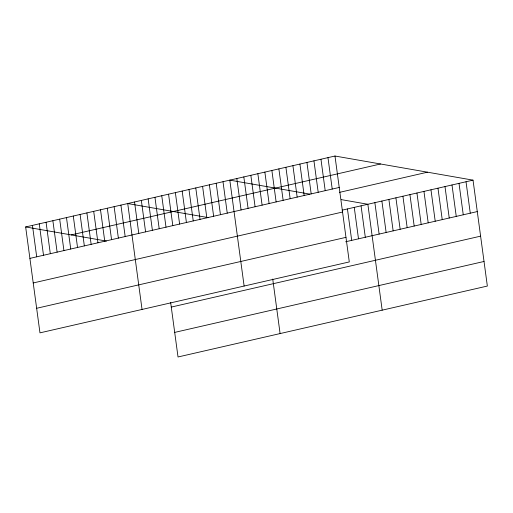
<?xml version="1.0" encoding="UTF-8"?>
<svg xmlns="http://www.w3.org/2000/svg" width="513" height="513" viewBox="0 0 513 513"><rect width="100%" height="100%" fill="white"/><g stroke="black" fill="none" stroke-linecap="round" stroke-linejoin="round"><path stroke-width="0.77" d="M334.976 156.023L349.295 261.925L39.969 332.854L25.65 226.951L334.976 156.023L473.031 180.146L487.35 286.049L178.024 356.977L170.649 302.478M71.204 234.916L380.537 163.987M29.901 258.385L339.228 187.457M339.439 192.375L427.476 172.188M342.152 210.157L473.031 180.146M33.223 282.958L342.549 212.029M36.647 308.281L345.974 237.352M345.647 241.764L477.282 211.58M171.278 307.082L480.604 236.153M174.696 332.398L484.028 261.47M309.788 194.113L229.805 180.14L244.124 286.042M341.286 199.621L367.859 204.264L382.179 310.16M208.49 217.659L127.731 203.546L142.05 309.448M25.65 226.951L106.409 241.065M466.022 181.756L470.274 213.19M459.007 183.365L463.258 214.793M451.998 184.969L456.249 216.403M444.989 186.578L449.234 218.012M437.974 188.188L442.225 219.622M430.965 189.791L435.21 221.225M423.95 191.4L428.201 222.834M416.941 193.01L421.192 224.444M409.932 194.619L414.177 226.047M402.917 196.222L407.168 227.657M395.908 197.832L400.153 229.266M388.892 199.442L393.144 230.876M381.884 201.045L386.135 232.479M374.868 202.654L379.12 234.088M361.056 205.822L365.307 237.256M354.252 207.387L358.497 238.814M347.442 208.945L351.694 240.379M327.967 157.632L332.219 189.066M320.958 159.242L325.204 190.676M313.943 160.845L318.195 192.279M306.934 162.454L311.186 193.888M299.919 164.064L304.171 195.498M292.91 165.673L297.162 197.101M285.901 167.276L290.146 198.711M278.886 168.886L283.138 200.32M271.877 170.496L276.129 201.93M264.862 172.105L269.113 203.533M272.73 279.066L280.098 333.572M257.853 173.708L262.105 205.142M250.844 175.318L255.089 206.752M243.829 176.927L248.08 208.355M236.82 178.53L241.072 209.964M223.001 181.698L227.253 213.132M216.197 183.263L220.449 214.697M209.394 184.821L213.639 216.255M202.584 186.379L206.835 217.813M195.78 187.944L200.032 219.378M188.976 189.502L193.228 220.936M182.173 191.067L186.418 222.495M175.363 192.625L179.614 224.059M168.559 194.183L172.81 225.617M161.755 195.748L166.007 227.176M154.952 197.306L159.197 228.74M148.142 198.864L152.393 230.299M141.338 200.429L145.589 231.857M134.534 201.987L138.786 233.421M120.921 205.11L125.172 236.538M114.117 206.668L118.368 238.103M107.313 208.227L111.565 239.661M100.51 209.791L104.755 241.219M93.699 211.35L97.951 242.784M86.896 212.908L91.147 244.342M80.092 214.472L84.344 245.9M73.288 216.031L77.534 247.465M66.478 217.589L70.73 249.023M59.675 219.154L63.926 250.581M52.871 220.712L57.123 252.146M46.067 222.27L50.312 253.704M39.257 223.835L43.509 255.269M32.454 225.393L36.705 256.827"/></g></svg>
